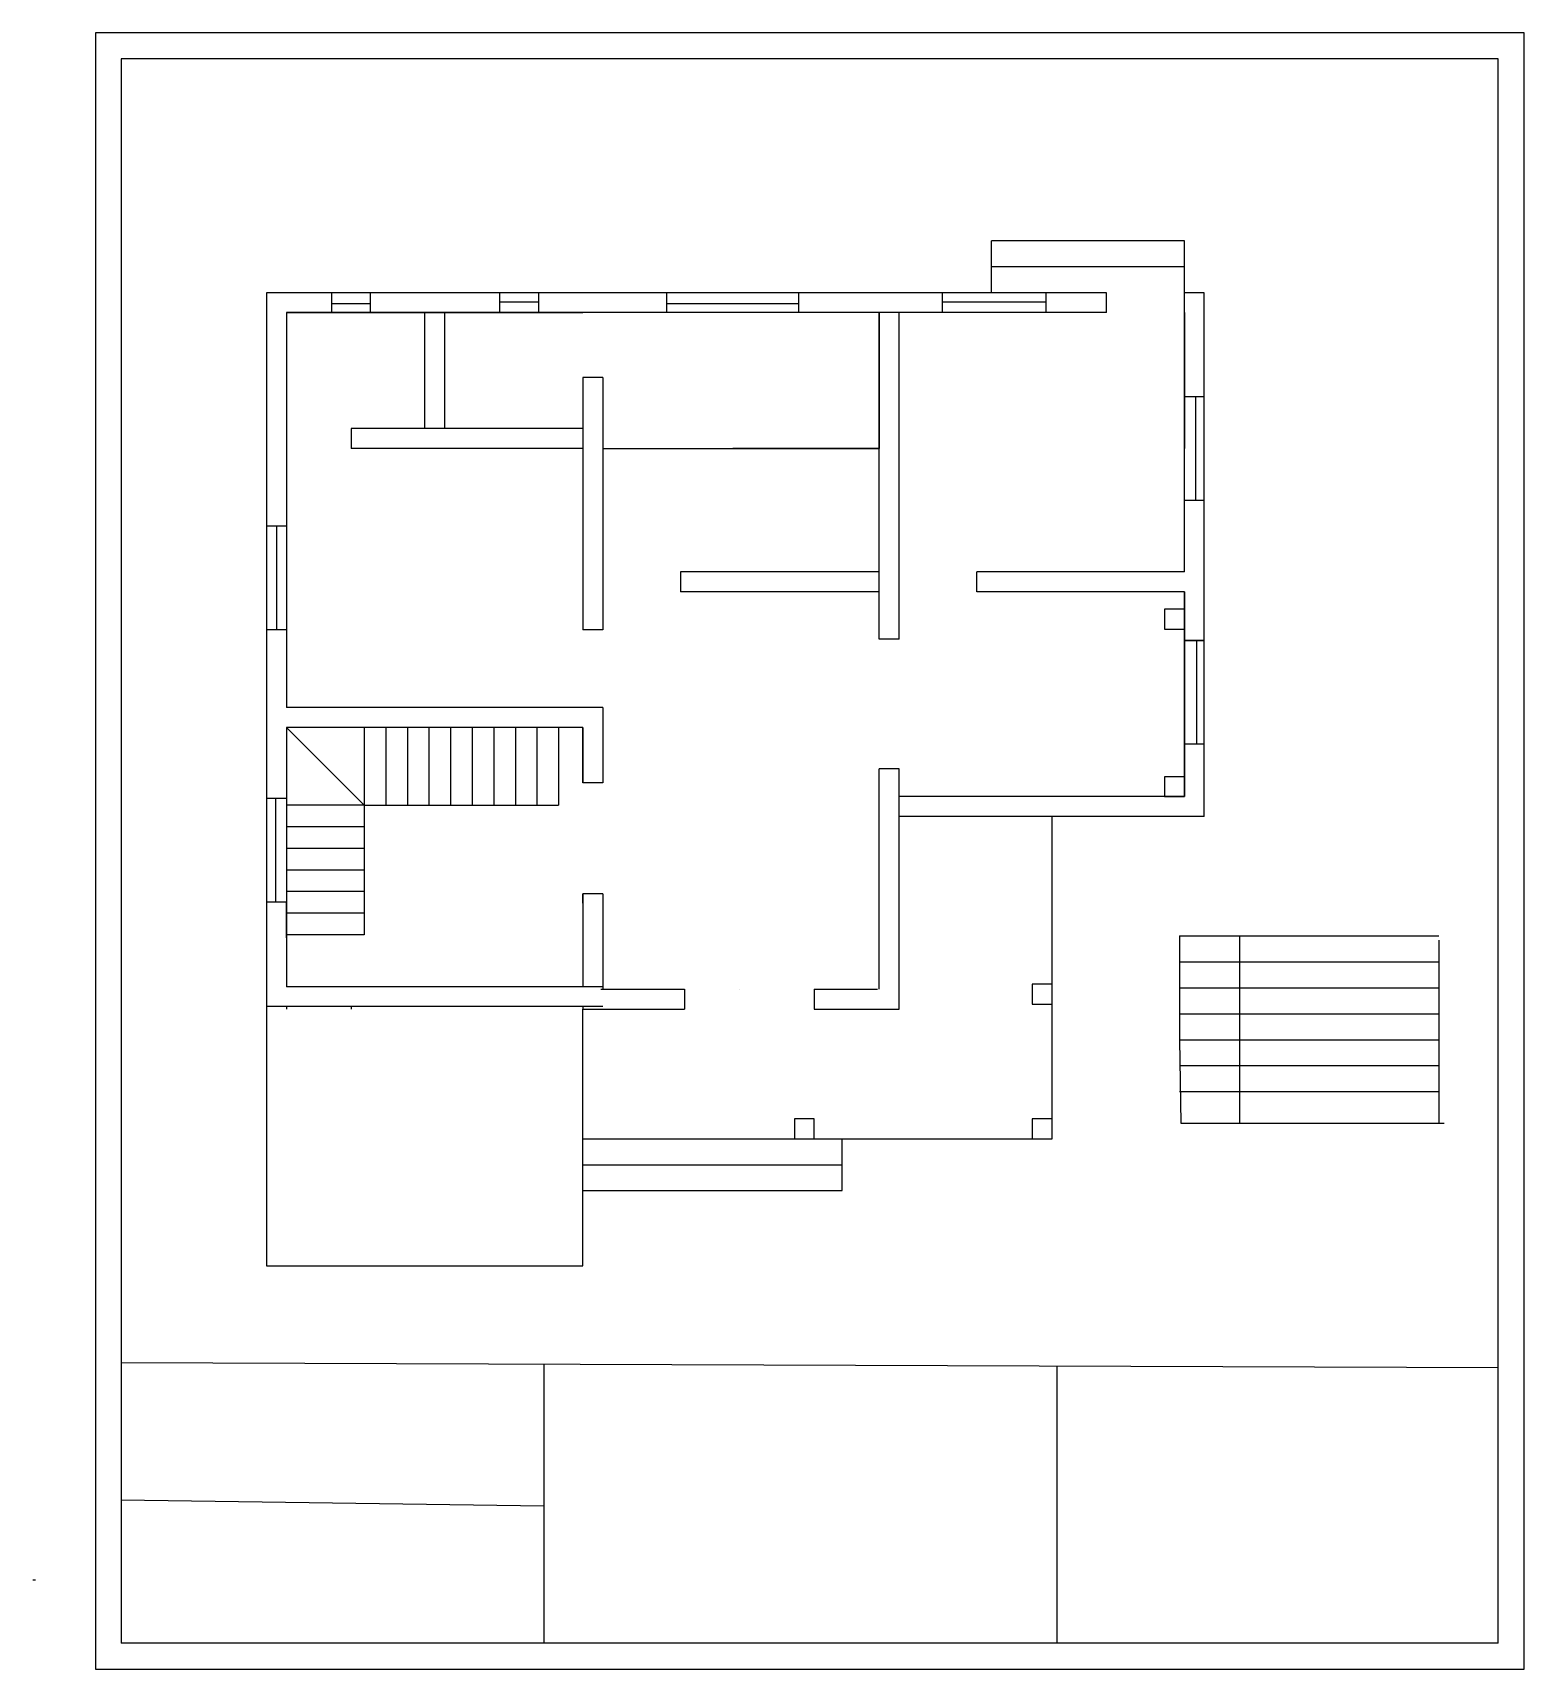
# Model space of a CAD drawing. Header units: centimetres. Extents: x 2059 to 8369, y 680 to 2986.
# Drawn here: x 2059 to 3784, y 680 to 2574 of the extents above; entities outside this region: 1.
import ezdxf

# ---------------------------------------------------------------- set-up
doc = ezdxf.new("R2010")
doc.units = ezdxf.units.CM

msp = doc.modelspace()

# ---------------------------------------------------------------- linework, layer by layer
for p, q in [((3391.2, 2333.3), (3168.2, 2333.3)), ((3168.2, 2273.3), (3168.2, 2333.3)), ((3391.2, 2273.3), (3391.2, 2333.3)), ((3391.2, 2303.3), (3168.2, 2303.3)), ((2329.2, 2273.3), (2329.2, 1444.3)), ((3301.2, 2273.3), (2329.2, 2273.3)), ((2404.7, 2250.3), (2404.7, 2273.3)), ((2449.7, 2250.3), (2449.7, 2273.3)), ((2598.9, 2273.3), (2598.9, 2250.3)), ((2643.9, 2273.3), (2643.9, 2250.3)), ((2792.4, 2250.3), (2792.4, 2273.3)), ((2945, 2250.3), (2945, 2273.3)), ((3111.4, 2250.3), (3111.4, 2273.3)), ((3231.4, 2250.3), (3231.4, 2273.3)), ((3301.2, 2250.3), (3301.2, 2273.3)), ((3414.2, 2273.3), (3391.2, 2273.3)), ((3391.2, 2250.3), (3391.2, 2273.3)), ((3414.2, 1667.3), (3414.2, 2273.3)), ((2404.7, 2260.8), (2449.7, 2260.8)), ((2598.9, 2262.7), (2643.9, 2262.7)), ((2945, 2260.6), (2792.4, 2260.6)), ((3231.4, 2262.3), (3111.4, 2262.3)), ((3038.2, 2250.3), (2352.2, 2250.3)), ((2352.2, 2250.3), (2352.2, 1793.3)), ((3301.2, 2250.3), (2352.2, 2250.3)), ((2352.2, 2250.3), (2352.2, 2250.3)), ((2352.2, 2250.3), (2352.2, 2250.3)), ((2352.2, 2250.3), (2427.2, 2250.3)), ((2352.2, 2250.3), (2695.2, 2250.3)), ((2512.2, 2250.3), (2512.2, 2116.3)), ((2535.2, 2250.3), (2535.2, 2116.3)), ((3038.2, 1872.3), (3038.2, 2250.3)), ((3038.2, 2250.3), (3038.2, 2093.3)), ((3061.2, 1872.3), (3061.2, 2250.3)), ((3391.2, 2250.3), (3391.2, 2250.3)), ((3391.2, 2250.3), (3391.2, 2093.3)), ((3391.2, 1950.3), (3391.2, 2250.3)), ((2695.2, 2175.3), (2695.2, 1883.3)), ((2718.2, 2175.3), (2695.2, 2175.3)), ((2718.2, 2175.3), (2718.2, 1883.3)), ((3391.2, 2153.3), (3414.2, 2153.3)), ((3404.1, 2153.3), (3404.1, 2033.3)), ((2695.2, 2116.3), (2427.2, 2116.3)), ((2427.2, 2116.3), (2427.2, 2093.3)), ((2695.2, 2093.3), (2427.2, 2093.3)), ((2718.2, 2093.3), (3038.2, 2093.3)), ((3038.2, 2093.3), (2868.7, 2093.3)), ((3391.2, 2033.3), (3414.2, 2033.3)), ((2352.2, 2003.3), (2329.2, 2003.3)), ((2340.7, 2003.3), (2340.7, 1883.3)), ((2808.2, 1950.3), (2808.2, 1927.3)), ((3038.2, 1950.3), (2808.2, 1950.3)), ((3391.2, 1950.3), (3151.2, 1950.3)), ((3151.2, 1927.3), (3151.2, 1950.3)), ((3038.2, 1927.3), (2808.2, 1927.3)), ((3391.2, 1927.3), (3151.2, 1927.3)), ((3391.2, 1690.3), (3391.2, 1927.3)), ((3391.2, 1927.3), (3391.2, 1927.3)), ((3391.2, 1927.3), (3391.2, 1690.3)), ((3391.2, 1690.3), (3391.2, 1927.3)), ((2352.2, 1883.3), (2329.2, 1883.3)), ((2718.2, 1883.3), (2695.2, 1883.3)), ((3414.2, 1870.8), (3414.2, 1884.2)), ((3061.2, 1872.3), (3038.2, 1872.3)), ((3414.2, 1870.8), (3391.2, 1870.8)), ((3391.2, 1870.8), (3414.2, 1870.8)), ((3405.1, 1870.8), (3405.1, 1750.8)), ((3414.2, 1870.8), (3414.2, 1870.8)), ((2718.2, 1793.3), (2352.2, 1793.3)), ((2718.2, 1793.3), (2352.2, 1793.3)), ((2718.2, 1793.3), (2352.2, 1793.3)), ((2718.2, 1793.3), (2718.2, 1706.1)), ((2695.2, 1770.3), (2352.2, 1770.3)), ((2352.2, 1770.3), (2352.2, 1470.3)), ((2352.2, 1770.3), (2352.2, 1770.3)), ((2352.2, 1770.3), (2352.2, 1628)), ((2352.2, 1770.3), (2442.2, 1680.3)), ((2352.2, 1770.3), (2352.2, 1770.3)), ((2352.2, 1770.3), (2352.2, 1770.3)), ((2352.2, 1770.3), (2352.2, 1770.3)), ((2352.2, 1770.3), (2352.2, 1770.3)), ((2352.2, 1770.3), (2352.2, 1770.3)), ((2352.2, 1770.3), (2352.2, 1770.3)), ((2352.2, 1770.3), (2352.2, 1770.3)), ((2352.2, 1770.3), (2352.2, 1770.3)), ((2352.2, 1770.3), (2352.2, 1770.3)), ((2352.2, 1770.3), (2352.2, 1770.3)), ((2352.2, 1770.3), (2352.2, 1770.3)), ((2352.2, 1770.3), (2352.2, 1770.3)), ((2352.2, 1770.3), (2352.2, 1770.3)), ((2352.2, 1770.3), (2352.2, 1770.3)), ((2352.2, 1770.3), (2352.2, 1770.3)), ((2352.2, 1770.3), (2442.2, 1680.3)), ((2442.2, 1680.3), (2352.2, 1770.3)), ((2352.2, 1770.3), (2442.2, 1680.3)), ((2442.2, 1770.3), (2442.2, 1680.3)), ((2467.2, 1770.3), (2467.2, 1680.3)), ((2492.2, 1770.3), (2492.2, 1680.3)), ((2517.2, 1770.3), (2517.2, 1680.3)), ((2542.2, 1770.3), (2542.2, 1680.3)), ((2567.2, 1770.3), (2567.2, 1680.3)), ((2592.2, 1770.3), (2592.2, 1680.3)), ((2617.2, 1770.3), (2617.2, 1680.3)), ((2642.2, 1770.3), (2642.2, 1680.3)), ((2667.2, 1770.3), (2667.2, 1680.3)), ((2695.2, 1770.3), (2695.2, 1706.1)), ((2695.2, 1770.3), (2695.2, 1770.3)), ((2695.2, 1770.3), (2695.2, 1770.3)), ((2695.2, 1706.1), (2695.2, 1770.3)), ((3414.2, 1750.8), (3391.2, 1750.8)), ((2718.2, 1706.1), (2695.2, 1706.1)), ((3038.2, 1467.3), (3038.2, 1722.3)), ((3061.2, 1722.3), (3038.2, 1722.3)), ((3061.2, 1444.3), (3061.2, 1722.3)), ((2352.2, 1688), (2329.2, 1688)), ((2339.5, 1688), (2339.5, 1568)), ((2352.2, 1688), (2352.2, 1526.7)), ((2442.2, 1688), (2442.2, 1680.3)), ((3391.2, 1690.3), (3061.2, 1690.3)), ((3391.2, 1690.3), (3391.2, 1690.3)), ((2442.2, 1680.3), (2352.2, 1680.3)), ((2442.2, 1680.3), (2667.2, 1680.3)), ((2442.2, 1680.3), (2442.2, 1530.3)), ((3414.2, 1667.3), (3061.2, 1667.3)), ((3238.2, 1294.3), (3238.2, 1667.3)), ((3414.2, 1667.3), (3414.2, 1667.3)), ((3414.2, 1667.3), (3414.2, 1667.3)), ((3414.2, 1667.3), (3414.2, 1667.3)), ((3414.2, 1667.3), (3414.2, 1667.3)), ((2442.2, 1655.3), (2352.2, 1655.3)), ((2442.2, 1630.3), (2352.2, 1630.3)), ((2442.2, 1605.3), (2352.2, 1605.3)), ((2442.2, 1580.3), (2352.2, 1580.3)), ((2695.2, 1566.8), (2695.2, 1577.6)), ((2718.2, 1577.6), (2695.2, 1577.6)), ((2695.2, 1577.6), (2695.2, 1470.3)), ((2718.2, 1577.6), (2718.2, 1467.3)), ((2352.2, 1568), (2329.2, 1568)), ((2352.2, 1526.7), (2352.2, 1568)), ((2442.2, 1555.3), (2352.2, 1555.3)), ((2442.2, 1530.3), (2352.2, 1530.3)), ((3385.4, 1529), (3685.4, 1529)), ((3385.4, 1529), (3385.4, 1409)), ((3385.4, 1529), (3385.4, 1529)), ((3385.4, 1529), (3385.4, 1529)), ((3385.4, 1529), (3385.4, 1529)), ((3385.4, 1529), (3385.4, 1469)), ((3455.1, 1529), (3455.1, 1409)), ((3685.4, 1524.3), (3685.4, 1434.3)), ((3385.4, 1499), (3685.4, 1499)), ((2718.2, 1470.3), (2352.2, 1470.3)), ((2716.2, 1467.3), (2813, 1467.3)), ((2718.2, 1467.3), (2718.2, 1467.3)), ((2718.2, 1467.3), (2718.2, 1467.3)), ((2718.2, 1467.3), (2813, 1467.3)), ((2813, 1467.3), (2813, 1444.3)), ((2876.2, 1467.3), (2876.2, 1467.3)), ((2876.2, 1467.3), (2876.2, 1467.3)), ((2876.2, 1467.3), (2876.2, 1467.3)), ((2963, 1467.3), (2963, 1444.3)), ((2963, 1467.3), (3036.2, 1467.3)), ((3385.4, 1469), (3685.4, 1469)), ((3385.4, 1469), (3385.4, 1469)), ((3385.4, 1469), (3385.4, 1439)), ((2718.2, 1447.3), (2329.2, 1447.3)), ((2329.2, 1447.3), (2329.2, 1147.3)), ((2352.2, 1447.3), (2352.2, 1444.3)), ((2427.2, 1447.3), (2427.2, 1444.3)), ((2695.2, 1447.3), (2695.2, 1444.3)), ((2695.2, 1444.3), (2813, 1444.3)), ((2695.2, 1147.3), (2695.2, 1444.3)), ((2963, 1444.3), (3061.2, 1444.3)), ((3385.4, 1439), (3685.4, 1439)), ((3385.4, 1439), (3385.4, 1439)), ((3385.4, 1439), (3385.4, 1439)), ((3385.4, 1439), (3385.4, 1439)), ((3385.4, 1439), (3385.4, 1439)), ((3385.4, 1439), (3385.4, 1439)), ((3385.4, 1439), (3546.7, 1439)), ((3685.4, 1439), (3685.4, 1409)), ((3385.4, 1409), (3685.4, 1409)), ((3385.4, 1409), (3387.2, 1312.5)), ((3455.1, 1409), (3455.1, 1312.5)), ((3685.4, 1409), (3685.4, 1312.5)), ((3385.4, 1379), (3685.4, 1379)), ((3385.4, 1349), (3685.4, 1349)), ((3387.2, 1312.5), (3691.7, 1312.5)), ((2695.2, 1294.3), (3238.2, 1294.3)), ((2963, 1294.3), (2963, 1294.3)), ((2995.2, 1234.3), (2995.2, 1294.3)), ((2695.2, 1264.3), (2995.2, 1264.3)), ((2695.2, 1234.3), (2995.2, 1234.3)), ((2329.2, 1147.3), (2695.2, 1147.3)), ((2161.3, 1035.6), (3754.4, 1029.8)), ((2650.2, 1033.8), (2650.2, 710.5)), ((3243.9, 710.5), (3243.9, 1031.6)), ((2161.3, 876.6), (2650.2, 869.6)), ((2058.8, 783.9), (2062, 783.9)), ((3754.4, 710.5), (2161.3, 710.5))]:
    msp.add_line(p, q)
for points in [[(3784.4, 680.5), (3784.4, 2574.2), (2131.3, 2574.2), (2131.3, 680.5)], [(3368.2, 1884.2), (3391.2, 1884.2), (3391.2, 1907.2), (3368.2, 1907.2)], [(3368.2, 1690.3), (3391.2, 1690.3), (3391.2, 1713.3), (3368.2, 1713.3)], [(3215.2, 1450.2), (3238.2, 1450.2), (3238.2, 1473.2), (3215.2, 1473.2)], [(2940, 1294.3), (2963, 1294.3), (2963, 1317.3), (2940, 1317.3)], [(3215.2, 1294.3), (3238.2, 1294.3), (3238.2, 1317.3), (3215.2, 1317.3)]]:
    msp.add_lwpolyline(points, close=True)
msp.add_lwpolyline([(3754.4, 710.5), (3754.4, 2544.2), (2161.3, 2544.2), (2161.3, 710.5)])

doc.saveas('drawing.dxf')
